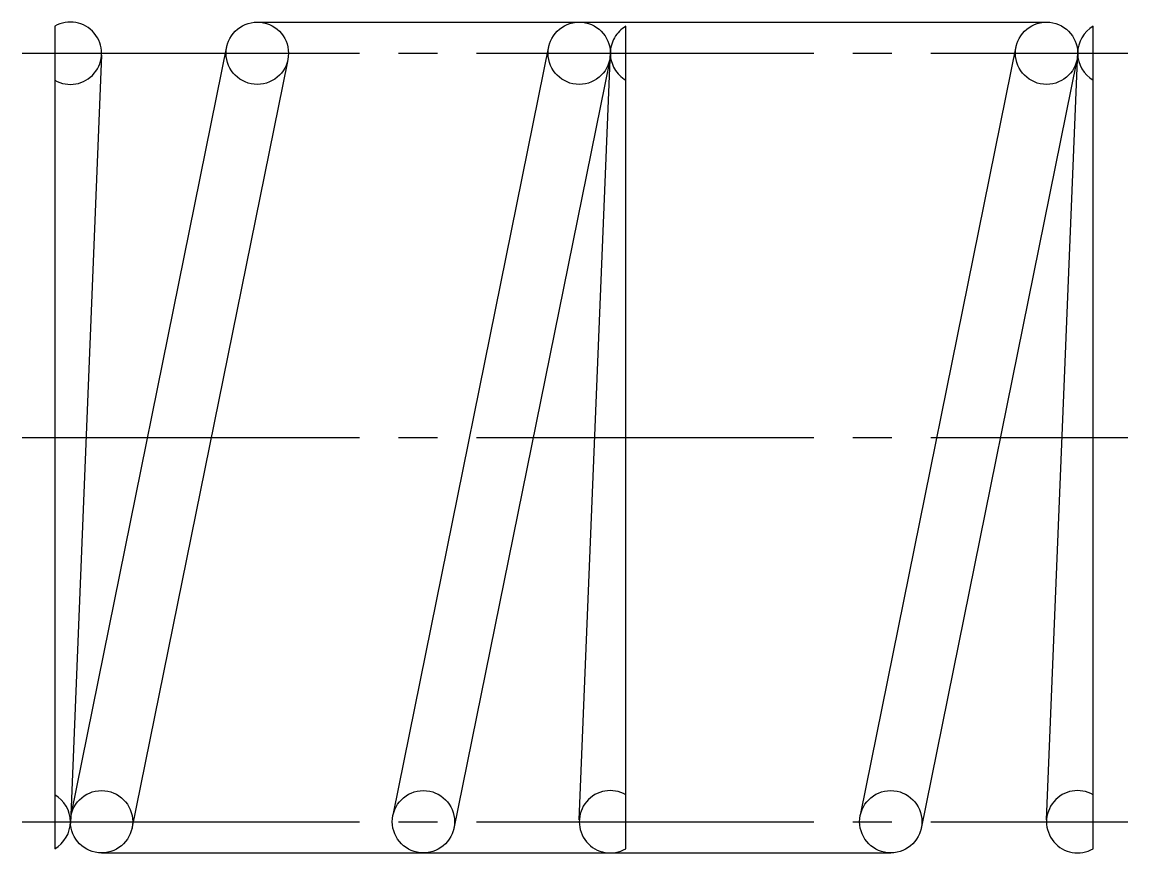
# Model space of a CAD drawing. Extents: x 2.5 to 40.5, y 2.5 to 34.
# Drawn here: x 29.9 to 40.55, y 26.03 to 34.03 of the extents above; entities outside this region: 2.
import ezdxf

# ---------------------------------------------------------------- set-up
doc = ezdxf.new("R2010")
doc.units = 0
doc.header["$LTSCALE"] = 0.25
doc.linetypes.add('CENTER', pattern=[17.5, 13, -1.5, 1.5, -1.5])
doc.linetypes.add('PHANTOM', pattern=[63.5, 31.75, -6.35, 6.35, -6.35, 6.35, -6.35])
doc.layers.get('0').update_dxf_attribs({"linetype": 'CONTINUOUS'})
doc.layers.add('CENTER', color=1, linetype='CENTER')

msp = doc.modelspace()

# ---------------------------------------------------------------- linework, layer by layer
for p, q in [((30.215, 33.992), (30.215, 26.072)), ((30.365, 34.032), (30.365, 34.032)), ((40.215, 26.072), (40.215, 33.992)), ((30.376, 26.412), (31.876, 33.812)), ((37.976, 26.412), (39.476, 33.812)), ((30.665, 33.715), (30.365, 26.315)), ((32.455, 33.652), (30.955, 26.252)), ((40.055, 33.652), (38.555, 26.252)), ((39.766, 26.349), (40.066, 33.749)), ((32.565, 26.032), (32.565, 26.032)), ((34.465, 26.032), (34.466, 26.032))]:
    msp.add_line(p, q)
at = {"color": 3, "linetype": 'PHANTOM'}
for p, q in [((32.165, 34.032), (39.765, 34.032)), ((35.715, 26.072), (35.715, 33.992)), ((33.476, 26.412), (34.976, 33.812)), ((35.555, 33.652), (34.055, 26.252)), ((35.266, 26.349), (35.566, 33.749)), ((30.665, 26.032), (38.265, 26.032))]:
    msp.add_line(p, q, dxfattribs=at)
for centre in [(32.165, 33.732), (39.765, 33.732), (30.665, 26.332), (38.265, 26.332)]:
    msp.add_circle(centre, 0.3)
for centre in [(35.265, 33.732), (33.765, 26.332)]:
    msp.add_circle(centre, 0.3, dxfattribs=at)
for centre, start, end in [((30.365, 33.732), 240, 120), ((40.365, 33.732), 120, 240), ((40.065, 26.332), 60, 300), ((30.065, 26.332), 300, 60)]:
    msp.add_arc(centre, 0.3, start, end)
for centre, start, end in [((35.865, 33.732), 120, 240), ((35.565, 26.332), 60, 300)]:
    msp.add_arc(centre, 0.3, start, end, dxfattribs=at)
at = {"layer": 'CENTER', "color": 1, "linetype": 'CENTER'}
for p, q in [((29.9, 33.732), (40.548, 33.732)), ((29.9, 30.032), (40.548, 30.032)), ((29.9, 26.332), (40.548, 26.332))]:
    msp.add_line(p, q, dxfattribs=at)

# ---------------------------------------------------------------- texts
for s, p in [('WF8-10', (2.5, 6.25)), ('WF08', (2.5, 2.5))]:
    msp.add_text(s, height=1).set_placement(p)

doc.saveas('drawing.dxf')
